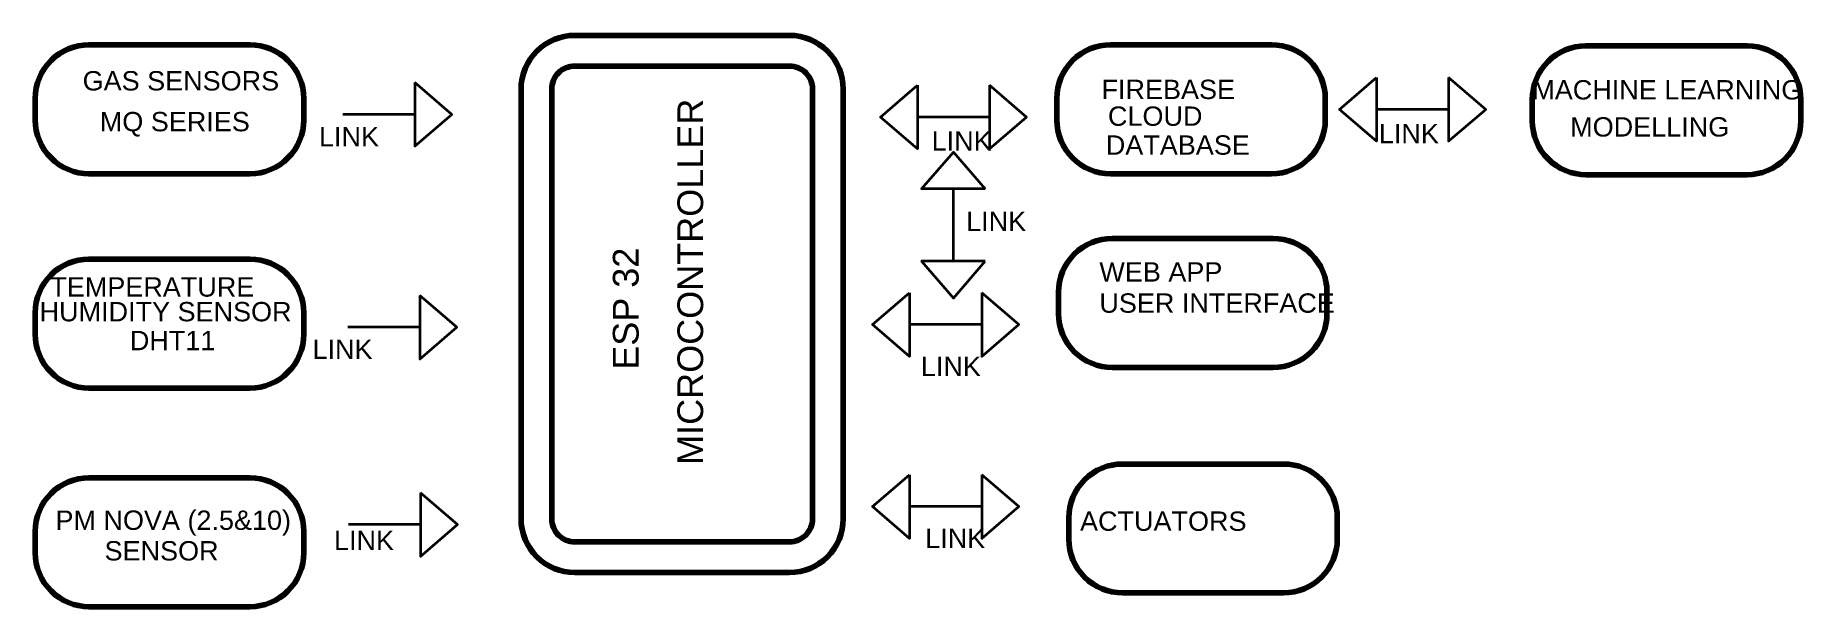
# Model space of a CAD drawing. Header units: inches. Extents: x -10743 to -10579, y -6602 to -6549.
import ezdxf

# ---------------------------------------------------------------- set-up
doc = ezdxf.new("R2010")
doc.units = ezdxf.units.IN
doc.header["$MEASUREMENT"] = 0
doc.layers.get('0').update_dxf_attribs({"color": 3, "lineweight": 35})
for name, color, linetype, lineweight in [('BLOCK WALL', 4, 'Continuous', 106), ('ESP 32 WALLS', 5, 'Continuous', 200), ('LINK', 1, 'Continuous', 30)]:
    doc.layers.add(name, color=color, linetype=linetype, lineweight=lineweight)
doc.layers.add('TEXT', color=6, linetype='Continuous')
doc.styles.get("Standard").update_dxf_attribs({"font": 'arial.ttf'})

msp = doc.modelspace()

# ---------------------------------------------------------------- linework, layer by layer
for p, q in [((-10707.98, -6556.42), (-10714.7, -6556.42)), ((-10654.46, -6556.66), (-10661.17, -6556.66)), ((-10611.7, -6555.94), (-10618.41, -6555.94)), ((-10657.83, -6570.07), (-10657.83, -6563.35)), ((-10707.51, -6576.22), (-10714.22, -6576.22)), ((-10655.19, -6575.98), (-10661.9, -6575.98)), ((-10655.19, -6592.92), (-10661.9, -6592.92)), ((-10707.46, -6594.59), (-10714.17, -6594.59))]:
    msp.add_line(p, q)
for points in [[(-10707.98, -6553.45), (-10707.98, -6559.38), (-10704.54, -6556.42), (-10704.54, -6556.42)], [(-10618.41, -6552.98), (-10618.41, -6558.9), (-10621.86, -6555.94), (-10621.86, -6555.94)], [(-10611.7, -6552.98), (-10611.7, -6558.9), (-10608.25, -6555.94), (-10608.25, -6555.94)], [(-10661.17, -6553.69), (-10661.17, -6559.62), (-10664.62, -6556.66), (-10664.62, -6556.66)], [(-10654.46, -6553.69), (-10654.46, -6559.62), (-10651.01, -6556.66), (-10651.01, -6556.66)], [(-10654.86, -6563.35), (-10660.79, -6563.35), (-10657.83, -6559.91), (-10657.83, -6559.91)], [(-10654.86, -6570.07), (-10660.79, -6570.07), (-10657.83, -6573.52), (-10657.83, -6573.52)], [(-10707.51, -6573.26), (-10707.51, -6579.19), (-10704.06, -6576.22), (-10704.06, -6576.22)], [(-10661.9, -6573.02), (-10661.9, -6578.95), (-10665.35, -6575.98), (-10665.35, -6575.98)], [(-10655.19, -6573.02), (-10655.19, -6578.95), (-10651.74, -6575.98), (-10651.74, -6575.98)], [(-10661.9, -6589.96), (-10661.9, -6595.89), (-10665.35, -6592.92), (-10665.35, -6592.92)], [(-10655.19, -6589.96), (-10655.19, -6595.89), (-10651.74, -6592.92), (-10651.74, -6592.92)], [(-10707.46, -6591.63), (-10707.46, -6597.56), (-10704.01, -6594.59), (-10704.01, -6594.59)]]:
    msp.add_lwpolyline(points, close=True)
at = {"layer": 'BLOCK WALL'}
for points in [[(-10718.33, -6554.93), (-10718.33, -6556.93, -0.414214), (-10723.33, -6561.93), (-10738.33, -6561.93, -0.414214), (-10743.33, -6556.93), (-10743.33, -6554.93, -0.414214), (-10738.33, -6549.93), (-10723.33, -6549.93, -0.414214)], [(-10623.19, -6554.93), (-10623.19, -6556.93, -0.414214), (-10628.19, -6561.93), (-10643.19, -6561.93, -0.414214), (-10648.19, -6556.93), (-10648.19, -6554.93, -0.414214), (-10643.19, -6549.93), (-10628.19, -6549.93, -0.414214)], [(-10578.91, -6555.02), (-10578.91, -6557.02, -0.414214), (-10583.91, -6562.02), (-10598.91, -6562.02, -0.414214), (-10603.91, -6557.02), (-10603.91, -6555.02, -0.414214), (-10598.91, -6550.02), (-10583.91, -6550.02, -0.414214)], [(-10623.03, -6572.96), (-10623.03, -6574.96, -0.414214), (-10628.03, -6579.96), (-10643.03, -6579.96, -0.414214), (-10648.03, -6574.96), (-10648.03, -6572.96, -0.414214), (-10643.03, -6567.96), (-10628.03, -6567.96, -0.414214)], [(-10718.33, -6574.88), (-10718.33, -6576.88, -0.414214), (-10723.33, -6581.88), (-10738.33, -6581.88, -0.414214), (-10743.33, -6576.88), (-10743.33, -6574.88, -0.414214), (-10738.33, -6569.88), (-10723.33, -6569.88, -0.414214)], [(-10622.07, -6593.95), (-10622.07, -6595.95, -0.414214), (-10627.07, -6600.95), (-10642.07, -6600.95, -0.414214), (-10647.07, -6595.95), (-10647.07, -6593.95, -0.414214), (-10642.07, -6588.95), (-10627.07, -6588.95, -0.414214)], [(-10718.33, -6595.23), (-10718.33, -6597.23, -0.414214), (-10723.33, -6602.23), (-10738.33, -6602.23, -0.414214), (-10743.33, -6597.23), (-10743.33, -6595.23, -0.414214), (-10738.33, -6590.23), (-10723.33, -6590.23, -0.414214)]]:
    msp.add_lwpolyline(points, format="xyb", close=True, dxfattribs=at)
at = {"layer": 'ESP 32 WALLS'}
for points in [[(-10693.09, -6549.05), (-10673.09, -6549.05, -0.414214), (-10668.09, -6554.05), (-10668.09, -6594.05, -0.414214), (-10673.09, -6599.05), (-10693.09, -6599.05, -0.414214), (-10698.09, -6594.05), (-10698.09, -6554.05, -0.414214)], [(-10693.09, -6551.91), (-10673.09, -6551.91, -0.414214), (-10670.95, -6554.05), (-10670.95, -6594.05, -0.414214), (-10673.09, -6596.19), (-10693.09, -6596.19, -0.414214), (-10695.23, -6594.05), (-10695.23, -6554.05, -0.414214)]]:
    msp.add_lwpolyline(points, format="xyb", close=True, dxfattribs=at)

# ---------------------------------------------------------------- texts
at = {"layer": 'LINK'}
for p in [(-10716.91, -6559.38), (-10659.85, -6559.78), (-10618.2, -6559.09), (-10656.64, -6567.26), (-10717.51, -6579.17), (-10660.85, -6580.77), (-10715.51, -6596.97), (-10660.45, -6596.77)]:
    msp.add_text('LINK', height=1.8, dxfattribs=at).set_placement(p)
at = {"layer": 'TEXT'}
for s, p in [('GAS SENSORS', (-10738.92, -6554.18)), ('FIREBASE', (-10644.03, -6554.98)), ('MACHINE LEARNING', (-10603.91, -6555.02)), ('MQ SERIES', (-10737.32, -6557.98)), ('CLOUD', (-10643.43, -6557.47)), ('MODELLING', (-10600.38, -6558.47)), ('DATABASE', (-10643.63, -6560.16)), ('TEMPERATURE', (-10741.93, -6573.37)), ('WEB APP', (-10644.23, -6571.97)), ('USER INTERFACE', (-10644.23, -6574.87)), ('HUMIDITY SENSOR', (-10742.93, -6575.67)), ('DHT11', (-10734.52, -6578.36)), ('PM NOVA (2.5&10)', (-10741.45, -6595.08)), ('ACTUATORS', (-10646.03, -6595.17)), ('SENSOR', (-10736.88, -6597.93))]:
    msp.add_text(s, height=1.8, dxfattribs=at).set_placement(p)
for s, p in [('MICROCONTROLLER', (-10681.13, -6589.03)), ('ESP 32', (-10687.14, -6580.18))]:
    msp.add_text(s, height=2.4, rotation=90, dxfattribs=at).set_placement(p)

doc.saveas('drawing.dxf')
